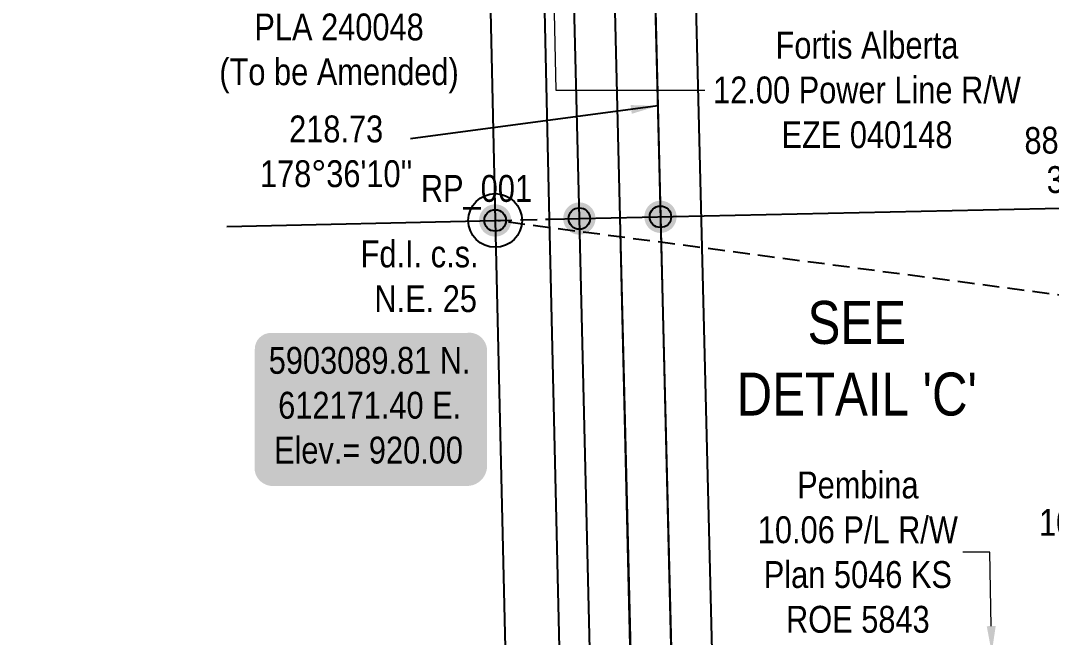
# Model space of a CAD drawing. Extents: x 610284 to 614883, y 5902184 to 5905806.
# Drawn here: x 611994.7 to 612378.5, y 5902934.6 to 5903164.2 of the extents above; entities that cross this region are included whole.
import ezdxf
from ezdxf.enums import TextEntityAlignment as Align

# ---------------------------------------------------------------- set-up
doc = ezdxf.new("R2010")
doc.units = 0
doc.header["$LTSCALE"] = 5
doc.header["$PDSIZE"] = 0.5
doc.linetypes.add('foc-TIELINE', pattern=[1.875, 1.25, -0.625])
doc.linetypes.add('foc-TRAV', pattern=[1.875, 1.25, -0.625])
doc.layers.get('Defpoints').update_dxf_attribs({"color": 9})
for name, color, linetype in [('35', 37, 'Continuous'), ('C-RW', 13, 'Continuous'), ('DETAIL-T', 7, 'Continuous'), ('F-RW', 190, 'Continuous'), ('L-BD', 7, 'Continuous'), ('L-MON', 1, 'Continuous'), ('L-SEC', 7, 'Continuous'), ('L-TIE', 7, 'foc-TIELINE'), ('L-TRAV', 7, 'foc-TRAV')]:
    doc.layers.add(name, color=color, linetype=linetype)
for name, color, linetype, lineweight in [('C-RW-T', 13, 'Continuous', 9), ('F-EZE-T', 190, 'Continuous', 9), ('F-RW-T', 190, 'Continuous', 9)]:
    doc.layers.add(name, color=color, linetype=linetype, lineweight=lineweight)
doc.styles.add('80', font='ARIALN.TTF', dxfattribs={"height": 10})
doc.styles.add('80CG', font='ARIALN.TTF', dxfattribs={"height": 10})
doc.styles.add('80L', font='ARIALN.TTF', dxfattribs={"height": 10})
doc.dimstyles.new('Compass 5 000', dxfattribs={"dimscale": 5, "dimtxt": 9, "dimasz": 2, "dimexe": 0.2, "dimexo": 0.0625, "dimgap": 0.5, "dimtad": 0, "dimtih": 1, "dimtoh": 1, "dimzin": 0, "dimdsep": 46, "dimtxsty": '80CG', "dimcen": 0.1, "dimse1": 1, "dimse2": 1, "dimclrd": 256, "dimclrt": 256, "dimaunit": 1, "dimadec": 4, "dimazin": 0, "dimtfac": 0.06, "dimtofl": 0, "dimtmove": 0, "dimatfit": 1, "dimfxl": 0.2, "dimtolj": 1, "dimtzin": 0, "dimlwd": -1, "dimarcsym": 0})

# ---------------------------------------------------------------- blocks, each defined once
blk = doc.blocks.new('*D458')
at = {"layer": 'F-EZE-T', "transparency": 16777216}
for p, q in [((612471.988579367, 5902969.00700258), (612461.988579367, 5902969.007002581)), ((612474.4340399221, 5902865.513306209), (612471.988579367, 5902969.00700258)), ((612475.1429424974, 5902835.512025782), (612475.3791673338, 5902825.51481628))]:
    blk.add_line(p, q, dxfattribs=at)
for points in [[(612476.1002415058, 5902865.552677015), (612472.7678383385, 5902865.473935403), (612474.6702647585, 5902855.516096707)], [(612476.8091440811, 5902835.551396588), (612473.4767409138, 5902835.472654976), (612474.906717661, 5902845.509235284)]]:
    blk.add_solid(points, dxfattribs=at)
at = {"layer": 'F-EZE-T', "transparency": 16777216, "insert": (612417.186396556, 5902969.00700258), "char_height": 10, "attachment_point": 5, "style": '80CG'}
blk.add_mtext('\\A1;Fortis\\P10.00 Vegetation \\PControl R/W\\PEZE 870409', dxfattribs=at)
blk = doc.blocks.new('*D461')
at = {"layer": 'F-RW-T', "transparency": 16777216}
for p, q in [((612355.5101139684, 5902966.261135116), (612345.5101139685, 5902966.261135117)), ((612356.0679570864, 5902938.789705724), (612355.5101139684, 5902966.261135116)), ((612356.6782263354, 5902908.736509672), (612356.8812474937, 5902898.738570765))]:
    blk.add_line(p, q, dxfattribs=at)
for points in [[(612357.7342802376, 5902938.823542585), (612354.401633935, 5902938.755868865), (612356.2709782445, 5902928.791766817)], [(612358.3445494866, 5902908.770346533), (612355.0119031841, 5902908.702672813), (612356.4752051772, 5902918.73444858)]]:
    blk.add_solid(points, dxfattribs=at)
at = {"layer": 'F-RW-T', "transparency": 16777216, "insert": (612306.4241658098, 5902966.261135116), "char_height": 10, "attachment_point": 5, "style": '80CG'}
blk.add_mtext('\\A1;Pembina\\P10.06 P/L R/W\\PPlan 5046 KS\\PROE 5843', dxfattribs=at)
blk = doc.blocks.new('fdia')
at = {"color": 255, "const_width": 1}
blk.add_lwpolyline([(-0.5, 0, 1), (0.5, 0, 1)], format="xyb", close=True, dxfattribs=at)
blk = doc.blocks.new('Fdiaa')
blk.add_blockref('fdia', (0, 0))
blk = doc.blocks.new('fdib')
at = {"color": 1, "const_width": 1.6}
blk.add_lwpolyline([(-0.3999999999996362, 0, 0.9999999999999998), (0.3999999999996362, 0, 1)], format="xyb", close=True, dxfattribs=at)
at = {"color": 1}
blk.add_circle((0, 0), 0.8, dxfattribs=at)
blk = doc.blocks.new('Fdibb')
blk.add_blockref('fdib', (0, 0))
blk = doc.blocks.new('fdicc')
for name in ['Fdibb', 'Fdiaa']:
    blk.add_blockref(name, (0, 0))
blk = doc.blocks.new('FDI')
blk.add_blockref('fdicc', (0, 0))
blk = doc.blocks.new('*U441')
h = blk.add_hatch(color=254)
edge = h.paths.add_edge_path()
edge.add_line((-36.49999999999998, -28.5), (36.49999999999998, -28.5))
edge.add_arc((36.49999999999999, -22.49999999999999), 6.000000000000007, 269.9999999999999, 359.9999999999999)
edge.add_line((42.49999999999999, -22.5), (42.49999999999999, 21))
edge.add_arc((36.49999999999999, 20.99999999999999), 6.000000000000007, 6.785183320455494e-14, 90.00000000000007)
edge.add_line((36.49999999999998, 27), (-36.49999999999998, 27))
edge.add_arc((-36.49999999999999, 20.99999999999999), 6.000000000000007, 89.99999999999993, 179.9999999999999)
edge.add_line((-42.49999999999999, 21), (-42.49999999999999, -22.5))
edge.add_arc((-36.49999999999999, -22.49999999999999), 6.000000000000007, 180, 270.0000000000001)
at = {"color": 1, "flags": 128}
blk.add_lwpolyline([(-36.49999999999998, -28.5, 3, 3, 0), (36.49999999999998, -28.5, 3, 3, 0.4142135623730951), (42.49999999999999, -22.5, 3, 3, 0), (42.49999999999999, 21, 3, 0, 0.4142135623730951), (36.49999999999998, 27, 0, 0, 0), (-36.49999999999998, 27, 0, 0, 0.4142135623730951), (-42.49999999999999, 21, 0, 0, 0), (-42.49999999999999, -22.5, 0, 3, 0.4142135623730951)], format="xyseb", close=True, dxfattribs=at)
blk.add_lwpolyline([(-32.54277827428368, -17.58633386476069, 0, 9.999999999999998, 0), (0, 0, 4.999999999999999, 4.999999999999999, 0)], format="xyseb", dxfattribs=at)
at = {"color": 1, "style": '80'}
blk.add_attdef('ENTER_TEXT_001', (-35.98567530695772, -4.996589358799454), '', height=10, dxfattribs=at)
blk = doc.blocks.new('*D465')
at = {"layer": 'C-RW-T', "transparency": 16777216}
for p, q in [((612221.0072770547, 5903170.179455419), (612159.6560239958, 5903168.682531161)), ((612256.1834212382, 5903171.03772678), (612266.1804459508, 5903171.281646636))]:
    blk.add_line(p, q, dxfattribs=at)
for points in [[(612220.9666237454, 5903171.845626205), (612221.047930364, 5903168.513284634), (612231.0043017673, 5903170.423375274)], [(612256.1427679289, 5903172.703897567), (612256.2240745475, 5903169.371555995), (612246.1863965256, 5903170.793806924)]]:
    blk.add_solid(points, dxfattribs=at)
at = {"layer": 'C-RW-T', "transparency": 16777216, "insert": (612113.2747143097, 5903168.682531162), "char_height": 10, "attachment_point": 5, "style": '80CG'}
blk.add_mtext('\\A1;Obsidian\\P15.00 P/L R/W\\PPLA 240048\\P(To be Amended)', dxfattribs=at)
blk = doc.blocks.new('*D542')
at = {"layer": 'C-RW-T', "transparency": 16777216}
for p, q in [((611837.1178723536, 5903233.598169111), (611844.7448696704, 5903240.065696608)), ((611783.4709171616, 5903188.106720319), (611752.7708782409, 5903162.073756409)), ((611752.7708782409, 5903162.073756409), (611742.7708782414, 5903162.07375641))]:
    blk.add_line(p, q, dxfattribs=at)
for points in [[(611836.0399511042, 5903234.869335329), (611838.1957936035, 5903232.32700289), (611829.4908750369, 5903227.130641613)], [(611782.3929959121, 5903189.377886539), (611784.5488384115, 5903186.835554101), (611791.0979144783, 5903194.574247817)]]:
    blk.add_solid(points, dxfattribs=at)
at = {"layer": 'Defpoints', "color": 0, "transparency": 16777216}
for p in [(611791.0979144783, 5903194.574247817), (612149.1972111249, 5902850.108762939), (612110.8042505658, 5902817.552369144)]:
    blk.add_point(p, dxfattribs=at)
at = {"layer": 'C-RW-T', "transparency": 16777216, "insert": (611703.6849300829, 5903162.073756409), "char_height": 10, "attachment_point": 5, "style": '80CG', "bg_fill": 3, "box_fill_scale": 1.1, "bg_fill_color": 256, "bg_fill_true_color": 13158600, "bg_fill_transparency": 0}
blk.add_mtext('\\A1;Obsidian\\P10.06 P/L R/W\\PROE 8223', dxfattribs=at)

msp = doc.modelspace()

# ---------------------------------------------------------------- linework, layer by layer
at = {"layer": '35', "color": 3}
msp.add_circle((612171.399, 5903089.810000027), 9.999999999999957, dxfattribs=at)
at = {"layer": 'F-EZE-T'}
for p, q in [((612190.4604764547, 5903294.429682392), (612194.0114168036, 5903138.372499349)), ((612194.0114168036, 5903138.372499349), (612249.4696644071, 5903138.372499348))]:
    msp.add_line(p, q, dxfattribs=at)
at = {"layer": 'F-RW'}
for points in [[(612222.5435204743, 5902186.125811421), (612220.2185865242, 5902284.932454202), (612219.4648881485, 5902316.963646395), (612219.1298956912, 5902331.200386345), (612211.4732602964, 5902656.597345814), (612211.2178233057, 5902667.453082832), (612208.6226903489, 5902777.742828904), (612207.7228942681, 5902814.437084121), (612208.869135597, 5902839.223594919), (612208.6248360842, 5902849.230232396), (612208.4015812239, 5902858.374869802), (612207.9100682103, 5902878.507503272), (612202.7340000034, 5903090.522000027), (612198.1042802109, 5903280.157775899), (612197.8599531689, 5903290.165541037), (612197.5604262556, 5903302.434322262), (612197.4203648596, 5903308.171311102), (612197.2287477143, 5903316.020050913), (612195.412, 5903390.435000027), (612240.2378561402, 5903435.96818323), (612239.8859111883, 5903451.903752874), (612235.2508799091, 5903661.771413527), (612230.0337236495, 5903897.996869989), (612227.8925401212, 5903994.946631704)], [(612237.7734509109, 5902186.484173788), (612235.3721919752, 5902288.534528308), (612234.7082390819, 5902316.751655228), (612234.3364708311, 5902332.551318184), (612226.73316326, 5902655.681915119), (612226.3021446107, 5902673.999642267), (612223.8526207855, 5902778.10119127), (612222.9475619949, 5902813.880064066), (612224.111877858, 5902839.057421559), (612223.854444112, 5902849.602044188), (612223.6311892518, 5902858.746681572), (612223.1396762382, 5902878.879315064), (612217.9636080286, 5903090.893811819), (612213.3338882388, 5903280.529587692), (612213.0895611967, 5903290.537352807), (612212.7900342807, 5903302.806134054), (612212.6499728874, 5903308.543122917), (612212.458355745, 5903316.391862727), (612210.7992414436, 5903384.35006358), (612255.6104348517, 5903429.868352703), (612255.116343188, 5903452.240124533), (612250.4813119088, 5903662.107785187), (612245.2641556463, 5903898.333241627), (612243.1252524779, 5903995.179751933)], [(612237.7734509109, 5902186.484173788), (612235.3721919752, 5902288.534528308), (612234.7082390819, 5902316.751655228), (612234.3364708311, 5902332.551318184), (612226.73316326, 5902655.681915119), (612226.5576041038, 5902663.142948946), (612223.8526207855, 5902778.10119127), (612224.8628453865, 5902815.598454375), (612224.111877858, 5902839.057421559), (612223.854444112, 5902849.602044188), (612223.6311892518, 5902858.746681572), (612223.1396762382, 5902878.879315064), (612217.9636080286, 5903090.893811819), (612213.3338882388, 5903280.529587692), (612213.0895611967, 5903290.537352807), (612212.7900342807, 5903302.806134054), (612212.6499728874, 5903308.543122917), (612212.458355745, 5903316.391862727), (612210.7992414436, 5903384.35006358), (612255.6104348517, 5903429.868352703), (612255.116343188, 5903452.240124533), (612250.4813119088, 5903662.107785187), (612245.2641556463, 5903898.333241627), (612243.1252524779, 5903995.179751933)], [(612221.7467968892, 5902926.102712131), (612217.964632512, 5903090.851848436), (612213.3344625104, 5903280.506065243), (612213.0900687226, 5903290.516564302), (612212.6507397528, 5903308.511711683), (612212.4632059874, 5903316.193194117), (612212.0173144152, 5903334.457149306), (612211.9746854106, 5903336.20325579), (612211.7543780783, 5903345.227160889), (612211.608499335, 5903351.20243149), (612210.7992414436, 5903384.35006358), (612255.368346998, 5903429.964413031), (612249.9321718996, 5903676.106732677), (612245.0884523161, 5903895.423504593), (612242.8853672427, 5903995.176080748)], [(612257.8781943645, 5903995.405529782), (612260.0835733571, 5903895.549088228), (612270.4988378581, 5903423.960642807), (612225.931, 5903378.352), (612226.001977315, 5903375.443003936), (612226.5842039823, 5903351.580518244), (612226.72916216, 5903345.639425848), (612226.9501848258, 5903336.580840092), (612227.2620803966, 5903323.797839984), (612227.65, 5903309.76), (612228.066531896, 5903290.82749801), (612228.3100135317, 5903280.848434296), (612232.938, 5903091.171000027), (612236.9599201935, 5902926.333114719)]]:
    msp.add_lwpolyline(points, dxfattribs=at)
at = {"layer": 'L-BD'}
msp.add_line((612191.4988538019, 5903090.311807544), (612212.4976609591, 5902185.962769686), dxfattribs=at)
at = {"layer": 'L-SEC'}
for p, q in [((612153.053, 5903893.828), (612171.3950000034, 5903089.845000027)), ((612173.1570415158, 5903894.286651912), (612191.499041516, 5903090.3036519)), ((612191.49958871, 5903090.279666827), (612992.7984293903, 5903107.603970666)), ((612171.3950000034, 5903089.845000027), (612192.393102157, 5902185.526324332))]:
    msp.add_line(p, q, dxfattribs=at)
at = {"layer": 'L-SEC', "flags": 128}
msp.add_lwpolyline([(612071.458812465, 5903087.590478524), (612171.3950000034, 5903089.845000027)], dxfattribs=at)
at = {"layer": 'L-TRAV'}
msp.add_line((612171.3950000034, 5903089.845000027), (612191.49958871, 5903090.279666827), dxfattribs=at)

# ---------------------------------------------------------------- block references
at = {"layer": 'DETAIL-T'}
ref = msp.add_blockref('*U441', (612124.4051452152, 5903020.955559681), dxfattribs=dict(at, xscale=0.99961588, yscale=0.99961588, zscale=0.99961588))
ref.add_attrib('ENTER_TEXT_001', '5903089.81 N.', (612087.1002442638, 5903032.723434212), dxfattribs={"layer": '0', "color": 1, "height": 9.996158799999979, "style": '80'})
ref.add_attrib('ENTER_TEXT_002', '612171.40 E.', (612090.6220832954, 5903016.022257572), dxfattribs={"layer": '0', "color": 1, "height": 9.996158799999979, "style": '80'})
ref.add_attrib('ENTER_TEXT_003', 'Elev.= 920.00', (612089.053790987, 5902999.321080932), dxfattribs={"layer": '0', "color": 1, "height": 9.996158799999979, "style": '80'})
at = {"layer": 'L-MON', "xscale": 4.999999999999974, "yscale": 4.999999999999974, "zscale": 4.999999999999974}
for p in [(612232.938, 5903091.171000027), (612171.399, 5903089.810000027), (612202.7340000034, 5903090.522000027)]:
    msp.add_blockref('FDI', p, dxfattribs=at)

# ---------------------------------------------------------------- texts
at = {"layer": '35', "color": 3, "style": '80'}
msp.add_attdef('RP_001', (612143.7292481252, 5903096.736468581), 'RP', height=9.999999999999957, dxfattribs=at)
at = {"layer": 'L-BD', "insert": (612112.1984754981, 5903128.88291581), "char_height": 9.996158799999987, "width": 25.56412963477887, "attachment_point": 2, "style": '80L'}
msp.add_mtext("218.73 178°36'10''", dxfattribs=at)
at = {"layer": 'L-MON', "insert": (612120.2306823654, 5903082.356005494), "char_height": 9.996158799999952, "attachment_point": 1, "style": '80L'}
msp.add_mtext_dynamic_manual_height_columns('\\pi1.0779;Fd.I. c.s.\\P\\pi6.1987;N.E. 25', width=43.06043656207368, gutter_width=50, heights=[0], dxfattribs=at)

# ---------------------------------------------------------------- dimensions: what is measured, and where the dimension line sits
at = {"layer": 'F-EZE-T'}
dim = msp.add_linear_dim(base=(612474.906717661, 5902845.509235284), p1=(612272.9087219151, 5902850.748657608), p2=(612273.1451748175, 5902840.741796185), angle=271.35359452353873, text='Fortis\\P10.00 Vegetation \\PControl R/W\\PEZE 870409', dimstyle='Compass 5 000', dxfattribs=at)
dim.commit()
dim.dimension.update_dxf_attribs({"geometry": '*D458', "text_midpoint": (612417.186396556, 5902969.00700258), "dimtype": 161})
at = {"layer": 'F-RW-T'}
dim = msp.add_linear_dim(base=(612356.2709782445, 5902928.791766817), p1=(612295.5323325319, 5902917.496924256), p2=(612295.3281055992, 5902927.554242492), angle=91.16330547548961, text='Pembina\\P10.06 P/L R/W\\PPlan 5046 KS\\PROE 5843', dimstyle='Compass 5 000', dxfattribs=at)
dim.commit()
dim.dimension.update_dxf_attribs({"geometry": '*D461', "text_midpoint": (612306.4241658098, 5902966.261135116), "dimtype": 161})

# ---------------------------------------------------------------- leaders
at = {"layer": 'L-BD'}
msp.add_leader([(612231.9305247739, 5903132.462243475), (612139.8988067542, 5903120.18083087)], dimstyle='Compass 5 000', dxfattribs=at)

# ---------------------------------------------------------------- next in the draw order: texts
at = {"layer": 'F-EZE-T', "insert": (612309.8269992269, 5903138.328152735), "char_height": 9.996158799999952, "attachment_point": 5, "style": '80CG', "bg_fill": 3, "box_fill_scale": 1.1, "bg_fill_color": 256, "bg_fill_true_color": 13158600, "bg_fill_transparency": 0}
msp.add_mtext('\\A1;Fortis Alberta\\P12.00 Power Line R/W\\PEZE 040148', dxfattribs=at)

# ---------------------------------------------------------------- next in the draw order: linework, layer by layer
at = {"layer": 'C-RW', "flags": 128}
msp.add_lwpolyline([(612252.7635399234, 5902186.836892652), (612238.8427097978, 5902778.453910156), (612239.8633176119, 5902815.619628575), (612227.2581144868, 5903324.749268342), (612242.229662754, 5903325.073223126), (612253.2938344404, 5902879.623937978), (612248.2990932873, 5902879.505929347), (612249.0132193777, 5902850.250516981), (612254.0079602259, 5902850.368538197), (612254.8567407972, 5902815.596771847), (612253.83595195, 5902778.424461113), (612267.7484346977, 5902187.162196375)], dxfattribs=at)

# ---------------------------------------------------------------- next in the draw order: texts
at = {"layer": 'L-BD', "style": '80L'}
msp.add_text("88°45'35''", height=9.996158799999952, rotation=1.23590000001186, dxfattribs=at).set_placement((612393.5845624412, 5903120.054863938), align=Align.MIDDLE)

# ---------------------------------------------------------------- next in the draw order: dimensions: what is measured, and where the dimension line sits
at = {"layer": 'C-RW-T'}
dim = msp.add_linear_dim(base=(612231.0043017673, 5903170.423375274), p1=(612246.2615475019, 5903167.713753581), p2=(612231.0794527438, 5903167.343321931), angle=181.397696448536, text='Obsidian\\P15.00 P/L R/W\\PPLA 240048\\P(To be Amended)', dimstyle='Compass 5 000', dxfattribs=at)
dim.commit()
dim.dimension.update_dxf_attribs({"geometry": '*D465', "text_midpoint": (612113.2747143097, 5903168.682531162), "dimtype": 161})

# ---------------------------------------------------------------- next in the draw order: texts
at = {"layer": 'DETAIL-T', "color": 3, "insert": (612306.0229350564, 5903038.399811957), "char_height": 15.9938540799999, "width": 90.19241255964471, "attachment_point": 5, "style": '80CG', "bg_fill": 3, "box_fill_scale": 1.2, "bg_fill_color": 256, "bg_fill_transparency": 0}
msp.add_mtext("SEE\\PDETAIL 'C'", dxfattribs=at)
at = {"layer": 'L-BD', "insert": (612394.1082768055, 5903110.334302754), "char_height": 9.996158799999952, "width": 50.59153906931153, "attachment_point": 2, "rotation": 1.2359000000118554, "style": '80L', "bg_fill": 3, "box_fill_scale": 1.2, "bg_fill_color": 256, "bg_fill_transparency": 0}
msp.add_mtext('363.67', dxfattribs=at)

# ---------------------------------------------------------------- next in the draw order: dimensions: what is measured, and where the dimension line sits
at = {"layer": 'C-RW-T'}
dim = msp.add_linear_dim(base=(611791.0979144783, 5903194.574247817), p1=(612149.1972111244, 5902850.108762939), p2=(612110.8042505659, 5902817.552369144), angle=220.2972181808201, text='Obsidian\\P10.06 P/L R/W\\PROE 8223', dimstyle='Compass 5 000', override={"dimtfill": 1}, dxfattribs=at)
dim.commit()
dim.dimension.update_dxf_attribs({"geometry": '*D542', "text_midpoint": (611703.6849300829, 5903162.073756409), "dimtype": 161})

# ---------------------------------------------------------------- next in the draw order: linework, layer by layer
at = {"layer": 'L-TIE'}
msp.add_line((612693.6778241567, 5903020.772769858), (612171.399, 5903089.810000027), dxfattribs=at)

doc.saveas('drawing.dxf')
